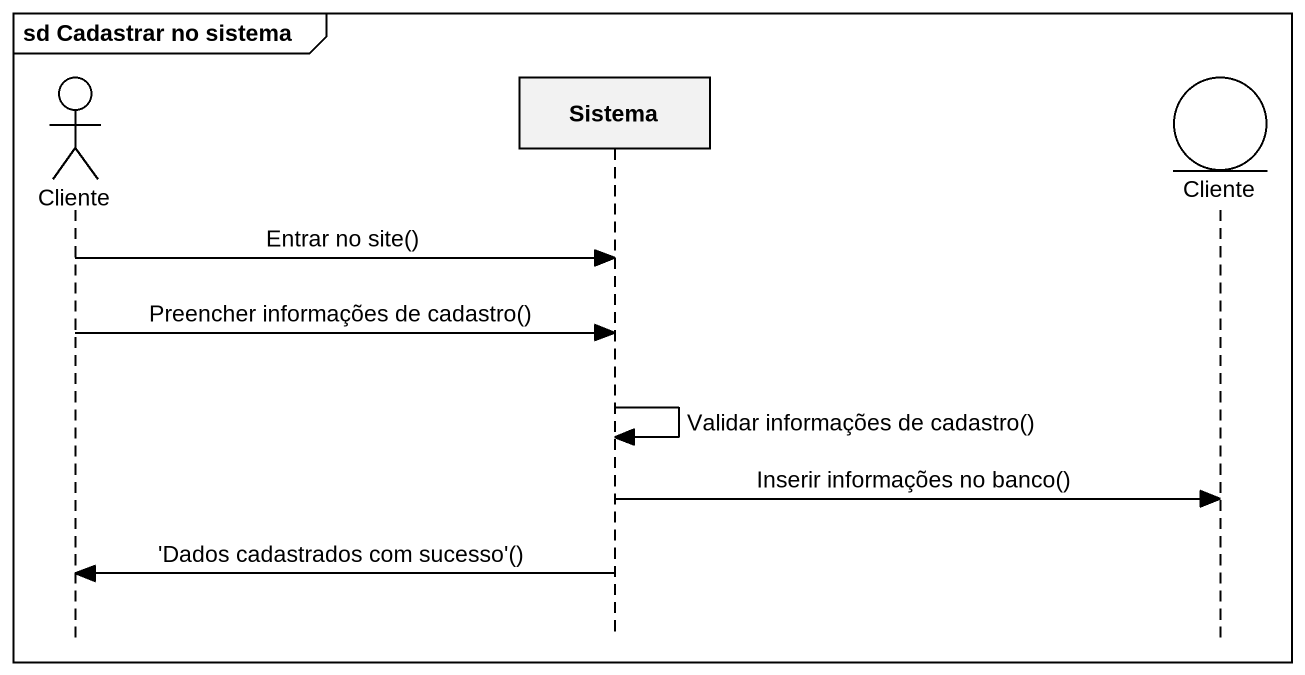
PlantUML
@startuml
mainframe sd Cadastrar no sistema
hide footbox
actor Cliente
participant Sistema
entity "Cliente" as Cliente_2

Cliente -> Sistema : Entrar no site()
Cliente -> Sistema : Preencher informações de cadastro()
Sistema -> Sistema : Validar informações de cadastro()
Sistema -> Cliente_2 : Inserir informações no banco()
Sistema -> Cliente : 'Dados cadastrados com sucesso'()
@enduml
